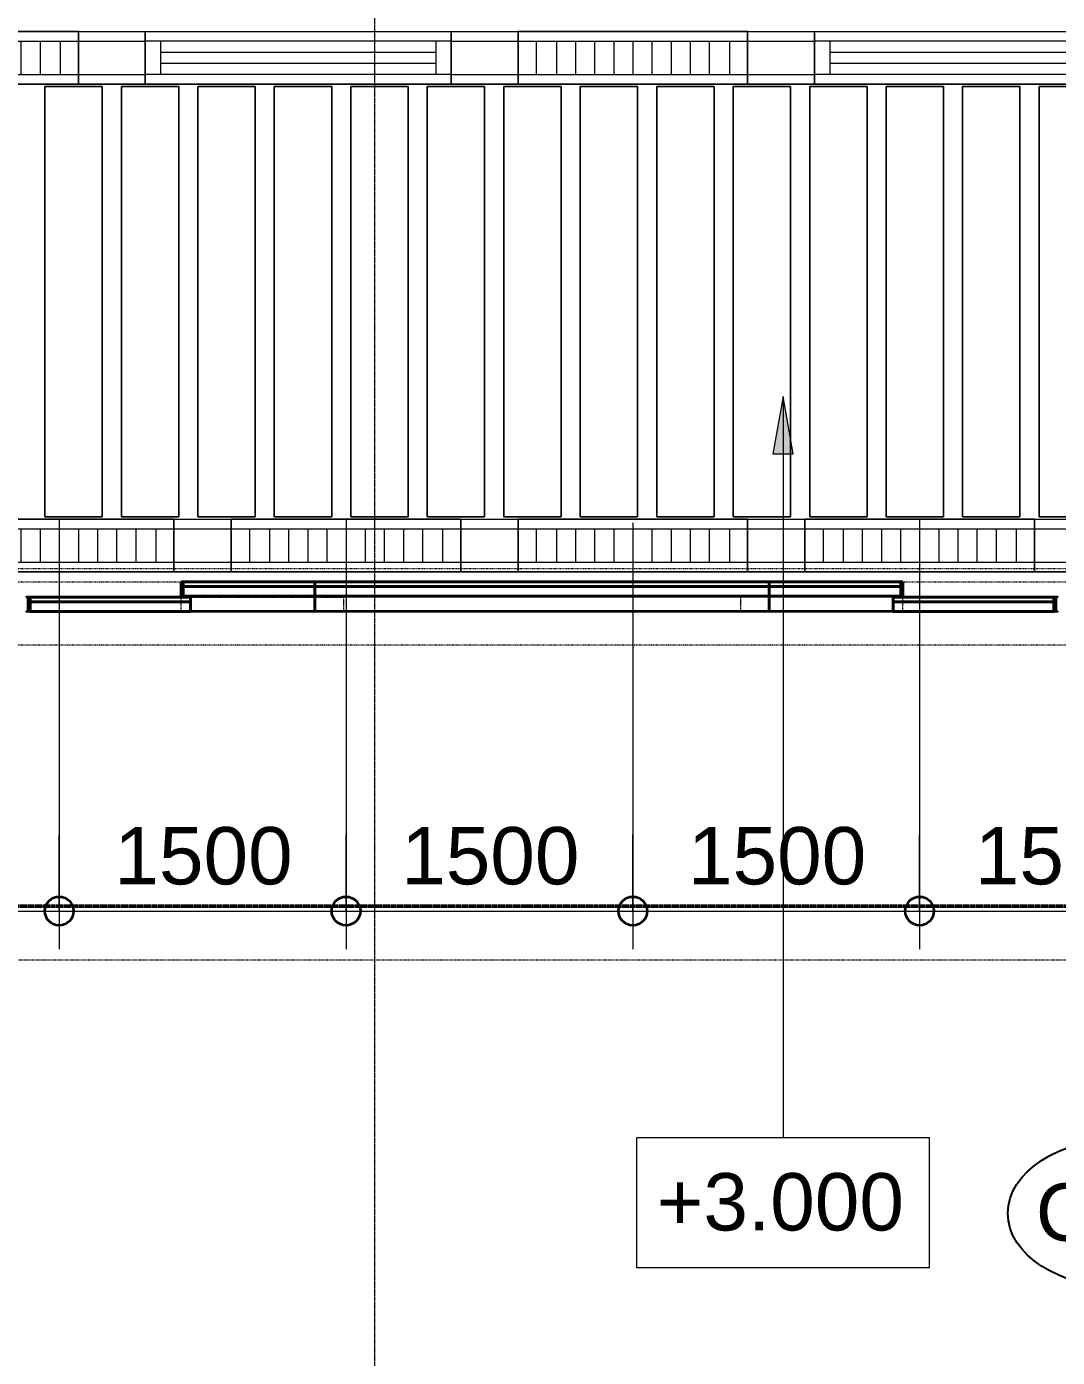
# Model space of a CAD drawing. Header units: millimetres. Extents: x -853228 to -774636, y -17776 to 22455.
# Drawn here: x -803503 to -798112, y -3958 to 3003 of the extents above; entities that cross this region are included whole.
import ezdxf

# ---------------------------------------------------------------- set-up
doc = ezdxf.new("R2010")
doc.units = ezdxf.units.MM
for name, pattern in [('DASH', [6.35, 3.175, -3.175]), ('DPA_Grid _ Level 100', [10, 5.5, -1.6, 1.3, -1.6]), ('DPA_Hidden 50', [3, 2, -1]), ('DPA_Hidden 500', [1.4, 0.8, -0.6])]:
    doc.linetypes.add(name, pattern=pattern)
for name, color, linetype, lineweight in [('A-ANNO-DIMS', 1, 'Continuous', 9), ('A-ANNO-DIMS-100', 1, 'Continuous', 9), ('A-ANNO-NOTE', 3, 'Continuous', 25), ('A-DETL', 1, 'Continuous', 70), ('A-GENM', 1, 'Continuous', 9), ('A-GENM-HDLN', 2, 'DPA_Hidden 500', 9), ('A-GLAZ-CURT', 2, 'Continuous', 9), ('G-ANNO-SECL', 3, 'Continuous', 9), ('G-ANNO-TEXT', 3, 'Continuous', 9), ('Q-SPCQ', 2, 'Continuous', 35), ('Q-SPCQ-HDLN', 2, 'DASH', 9), ('S-GRID', 251, 'Continuous', 9)]:
    doc.layers.add(name, color=color, linetype=linetype, lineweight=lineweight)
doc.styles.add('Arial_2', font='arial.ttf', dxfattribs={"height": 300})
doc.dimstyles.new('DPA-DIM-3_0_C-C', dxfattribs={"dimscale": 304.8, "dimtxt": 306.07782, "dimasz": 0.492126, "dimexe": 0.656168, "dimexo": 0.0625, "dimgap": 0.164042, "dimtad": 1, "dimdec": 0, "dimzin": 0, "dimdsep": 46, "dimtxsty": 'Arial_2', "dimblk1": 'DOTBLANK', "dimblk2": 'DOTBLANK', "dimsah": 1, "dimcen": 0.09, "dimdle": 0.656168, "dimadec": 8, "dimazin": 0, "dimtfac": 1, "dimtdec": 4, "dimtix": 1, "dimtmove": 0, "dimatfit": 3, "dimfxl": 1.312336, "dimfxlon": 1, "dimtvp": 1, "dimtolj": 1, "dimtzin": 0, "dimarcsym": 2})

# ---------------------------------------------------------------- blocks, each defined once
blk = doc.blocks.new('DPA_CP_Metal Ceiling Panel - Vertical Panel with Gap-11114031-4281-01 ENLARGED LOWER PLATFORM LEVEL - REFLECTED CEILING PLAN - SHEET 2')
at = {"layer": 'A-GLAZ-CURT'}
for p, q in [((-785007.4, 2689), (-785007.4, 439)), ((-784707.4, 2689), (-785007.4, 2689)), ((-784707.4, 2689), (-785007.4, 2689)), ((-785007.4, 2689), (-785007.4, 439)), ((-785007.4, 439), (-785007.4, 2689)), ((-785007.4, 2689), (-784707.4, 2689)), ((-784707.4, 2689), (-784707.4, 439)), ((-784707.4, 439), (-784707.4, 2689)), ((-784707.4, 2689), (-784707.4, 439)), ((-784707.4, 439), (-785007.4, 439)), ((-785007.4, 439), (-784707.4, 439)), ((-784707.4, 439), (-785007.4, 439))]:
    blk.add_line(p, q, dxfattribs=at)
blk = doc.blocks.new('DPA_Speciality_PlatformScreenDoor - Length_135300-12767973-4281-01 ENLARGED LOWER PLATFORM LEVEL - REFLECTED CEILING PLAN - SHEET 2')
at = {"layer": 'A-GENM'}
for p, q in [((81587.5, -250), (81389.7, -250)), ((81389.7, -250), (81587.5, -250)), ((81482.5, -250), (81392.5, -250)), ((81392.5, -250), (81482.5, -250)), ((81492.5, -250), (81582.5, -250)), ((81582.5, -250), (81492.5, -250)), ((85962.5, -250), (86160.3, -250)), ((86160.3, -250), (85962.5, -250)), ((86057.5, -250), (85967.5, -250)), ((85967.5, -250), (86057.5, -250)), ((86067.5, -250), (86157.5, -250)), ((86157.5, -250), (86067.5, -250)), ((82140.3, -330), (82264.1, -330)), ((82150.9, -330), (82204, -330)), ((82200.4, -330), (82253.5, -330)), ((83740.3, -330), (83864.1, -330)), ((83750.9, -330), (83804, -330)), ((83800.4, -330), (83853.5, -330))]:
    blk.add_line(p, q, dxfattribs=at)
at = {"layer": 'A-GENM-HDLN'}
for p, q in [((81887.5, -175), (81887.5, -250)), ((81887.5, -175), (82737.5, -175)), ((82737.5, -250), (82737.5, -175)), ((84812.5, -250), (84812.5, -175)), ((85662.5, -175), (84812.5, -175)), ((85662.5, -175), (85662.5, -250)), ((81887.5, -250), (82737.5, -250)), ((85662.5, -250), (84812.5, -250))]:
    blk.add_line(p, q, dxfattribs=at)
at = {"layer": 'Q-SPCQ', "linetype": 'DASH', "lineweight": 9}
blk.add_line((61742.7, 1650), (132340.1, 1650), dxfattribs=at)
at = {"layer": 'Q-SPCQ'}
for p, q in [((81087.5, -245), (81087.5, -180)), ((81087.5, -180), (81087.5, -245)), ((81087.5, -180), (81087.5, -245)), ((81087.5, -245), (81087.5, -180)), ((81937.5, -175), (81097.5, -175)), ((81097.5, -175), (81937.5, -175)), ((81097.5, -175), (81097.5, -225)), ((81097.5, -175), (81097.5, -225)), ((81097.5, -245), (81097.5, -180)), ((81097.5, -180), (81097.5, -245)), ((81127.5, -175), (81907.5, -175)), ((81907.5, -175), (81127.5, -175)), ((81907.5, -175), (81127.5, -175)), ((81127.5, -175), (81907.5, -175)), ((81887.5, -175), (82587.5, -175)), ((81937.5, -225), (81937.5, -175)), ((81937.5, -175), (81937.5, -225)), ((82587.5, -175), (82587.5, -330)), ((82587.5, -175), (84962.5, -175)), ((82587.5, -330), (82587.5, -175)), ((82587.5, -200), (82587.5, -175.9)), ((82587.5, -175.9), (82587.5, -200)), ((82587.5, -305), (82587.5, -200)), ((82587.5, -200), (82587.5, -305)), ((84962.5, -175), (84962.5, -330)), ((84962.5, -175), (85662.5, -175)), ((84962.5, -330), (84962.5, -175)), ((84962.5, -200), (84962.5, -175.9)), ((84962.5, -175.9), (84962.5, -200)), ((84962.5, -305), (84962.5, -200)), ((84962.5, -200), (84962.5, -305)), ((85612.5, -175), (86452.5, -175)), ((86452.5, -175), (85612.5, -175)), ((85612.5, -175), (85612.5, -225)), ((85612.5, -225), (85612.5, -175)), ((86422.5, -175), (85642.5, -175)), ((85642.5, -175), (86422.5, -175)), ((85642.5, -175), (86422.5, -175)), ((86422.5, -175), (85642.5, -175)), ((86452.5, -225), (86452.5, -175)), ((86452.5, -225), (86452.5, -175)), ((86452.5, -180), (86452.5, -245)), ((86452.5, -245), (86452.5, -180)), ((86462.5, -245), (86462.5, -180)), ((86462.5, -180), (86462.5, -245)), ((86462.5, -180), (86462.5, -245)), ((86462.5, -245), (86462.5, -180)), ((81097.5, -225), (81937.5, -225)), ((81937.5, -225), (81097.5, -225)), ((81097.5, -250), (81097.5, -225)), ((81097.5, -225), (81097.5, -250)), ((81937.5, -225), (81097.5, -225)), ((81097.5, -225), (81097.5, -250)), ((81097.5, -250), (81097.5, -225)), ((81097.5, -225), (81937.5, -225)), ((81937.5, -225), (81097.5, -225)), ((81097.5, -225), (81937.5, -225)), ((81097.5, -250), (81937.5, -250)), ((81937.5, -250), (81097.5, -250)), ((81097.5, -250), (81937.5, -250)), ((81937.5, -250), (81097.5, -250)), ((81907.5, -225), (81127.5, -225)), ((81127.5, -225), (81907.5, -225)), ((81127.5, -225), (81907.5, -225)), ((81907.5, -225), (81127.5, -225)), ((81887.5, -225), (81147.5, -225)), ((81147.5, -225), (81887.5, -225)), ((81887.5, -225), (81147.5, -225)), ((81147.5, -225), (81887.5, -225)), ((81887.5, -250), (81147.5, -250)), ((81147.5, -250), (81887.5, -250)), ((81887.5, -250), (81147.5, -250)), ((81147.5, -250), (81887.5, -250)), ((81887.5, -305), (81887.5, -250)), ((81887.5, -250), (81887.5, -330)), ((81897.5, -255), (81887.5, -255)), ((81887.5, -255), (81887.5, -330)), ((81887.5, -330), (81887.5, -255)), ((81887.5, -255), (81897.5, -255)), ((81897.5, -330), (81897.5, -255)), ((81897.5, -255), (81897.5, -330)), ((82587.5, -255), (81897.5, -255)), ((81897.5, -255), (82587.5, -255)), ((81897.5, -255), (81897.5, -305)), ((81897.5, -255), (81897.5, -305)), ((81937.5, -225), (81937.5, -250)), ((81937.5, -225), (81937.5, -250)), ((81937.5, -250), (81937.5, -225)), ((81937.5, -225), (81937.5, -250)), ((81947.5, -255), (82527.5, -255)), ((82527.5, -255), (81947.5, -255)), ((82537.5, -255), (81947.5, -255)), ((81947.5, -255), (82537.5, -255)), ((84962.5, -255), (82587.5, -255)), ((82587.5, -255), (84962.5, -255)), ((82587.5, -255), (82587.5, -305)), ((82587.5, -255), (82587.5, -305)), ((82587.5, -305), (82587.5, -255)), ((82587.5, -255), (82587.5, -305)), ((84912.5, -255), (82637.5, -255)), ((82637.5, -255), (84912.5, -255)), ((82647.5, -255), (84902.5, -255)), ((84902.5, -255), (82647.5, -255)), ((84962.5, -255), (85652.5, -255)), ((85652.5, -255), (84962.5, -255)), ((84962.5, -255), (84962.5, -305)), ((84962.5, -305), (84962.5, -255)), ((84962.5, -305), (84962.5, -255)), ((84962.5, -255), (84962.5, -305)), ((85012.5, -255), (85602.5, -255)), ((85602.5, -255), (85012.5, -255)), ((85602.5, -255), (85022.5, -255)), ((85022.5, -255), (85602.5, -255)), ((86452.5, -225), (85612.5, -225)), ((85612.5, -225), (86452.5, -225)), ((85612.5, -250), (85612.5, -225)), ((85612.5, -250), (85612.5, -225)), ((86452.5, -225), (85612.5, -225)), ((85612.5, -225), (85612.5, -250)), ((85612.5, -250), (85612.5, -225)), ((85612.5, -225), (86452.5, -225)), ((85612.5, -225), (86452.5, -225)), ((86452.5, -225), (85612.5, -225)), ((86452.5, -250), (85612.5, -250)), ((85612.5, -250), (86452.5, -250)), ((85612.5, -250), (86452.5, -250)), ((86452.5, -250), (85612.5, -250)), ((85642.5, -225), (86422.5, -225)), ((86422.5, -225), (85642.5, -225)), ((86422.5, -225), (85642.5, -225)), ((85642.5, -225), (86422.5, -225)), ((85652.5, -255), (85652.5, -330)), ((85662.5, -255), (85652.5, -255)), ((85652.5, -255), (85662.5, -255)), ((85652.5, -330), (85652.5, -255)), ((85652.5, -305), (85652.5, -255)), ((85652.5, -305), (85652.5, -255)), ((85662.5, -225), (86402.5, -225)), ((86402.5, -225), (85662.5, -225)), ((85662.5, -225), (86402.5, -225)), ((86402.5, -225), (85662.5, -225)), ((85662.5, -250), (86402.5, -250)), ((86402.5, -250), (85662.5, -250)), ((85662.5, -250), (86402.5, -250)), ((86402.5, -250), (85662.5, -250)), ((85662.5, -330), (85662.5, -250)), ((85662.5, -250), (85662.5, -305)), ((85662.5, -330), (85662.5, -255)), ((85662.5, -255), (85662.5, -330)), ((86452.5, -225), (86452.5, -250)), ((86452.5, -250), (86452.5, -225)), ((86452.5, -250), (86452.5, -225)), ((86452.5, -225), (86452.5, -250)), ((81887.5, -329.1), (81887.5, -305)), ((81887.5, -330), (82587.5, -330)), ((81887.5, -330), (81897.5, -330)), ((81897.5, -330), (81887.5, -330)), ((82587.5, -305), (81897.5, -305)), ((81897.5, -305), (82577.5, -305)), ((81897.5, -305), (81897.5, -330)), ((81897.5, -305), (81897.5, -330)), ((81897.5, -305), (82577.5, -305)), ((82577.5, -305), (81897.5, -305)), ((81897.5, -330), (81897.5, -305)), ((81897.5, -305), (81897.5, -330)), ((82587.5, -305), (81897.5, -305)), ((81897.5, -305), (82587.5, -305)), ((82577.5, -330), (81897.5, -330)), ((81897.5, -330), (82587.5, -330)), ((81897.5, -330), (82577.5, -330)), ((82577.5, -330), (81897.5, -330)), ((82527.5, -305), (81947.5, -305)), ((81947.5, -305), (82527.5, -305)), ((82527.5, -305), (81947.5, -305)), ((81947.5, -305), (82527.5, -305)), ((82537.5, -305), (81947.5, -305)), ((81947.5, -305), (82537.5, -305)), ((81947.5, -305), (82527.5, -305)), ((82527.5, -305), (81947.5, -305)), ((82527.5, -330), (81947.5, -330)), ((81947.5, -330), (82527.5, -330)), ((82527.5, -330), (81947.5, -330)), ((81947.5, -330), (82527.5, -330)), ((82577.5, -305), (82587.5, -305)), ((82587.5, -330), (82577.5, -330)), ((82587.5, -329.1), (82587.5, -305)), ((84962.5, -305), (82587.5, -305)), ((82587.5, -305), (82597.5, -305)), ((82587.5, -330), (82587.5, -305)), ((82587.5, -305), (82587.5, -330)), ((84962.5, -305), (82587.5, -305)), ((82587.5, -305), (84962.5, -305)), ((82587.5, -305), (82587.5, -329.1)), ((82587.5, -330), (82587.5, -305)), ((82587.5, -305), (82587.5, -330)), ((82587.5, -330), (84962.5, -330)), ((82597.5, -330), (82587.5, -330)), ((82587.5, -330), (84962.5, -330)), ((82597.5, -305), (84952.5, -305)), ((82597.5, -305), (84952.5, -305)), ((84952.5, -305), (82597.5, -305)), ((84952.5, -330), (82597.5, -330)), ((82597.5, -330), (84952.5, -330)), ((84952.5, -330), (82597.5, -330)), ((84912.5, -305), (82637.5, -305)), ((82637.5, -305), (84912.5, -305)), ((84902.5, -305), (82647.5, -305)), ((82647.5, -305), (84902.5, -305)), ((84902.5, -305), (82647.5, -305)), ((82647.5, -305), (84902.5, -305)), ((82647.5, -305), (84902.5, -305)), ((84902.5, -305), (82647.5, -305)), ((84902.5, -330), (82647.5, -330)), ((82647.5, -330), (84902.5, -330)), ((84902.5, -330), (82647.5, -330)), ((82647.5, -330), (84902.5, -330)), ((84952.5, -305), (84962.5, -305)), ((84962.5, -330), (84952.5, -330)), ((84962.5, -329.1), (84962.5, -305)), ((84962.5, -305), (84972.5, -305)), ((85652.5, -305), (84962.5, -305)), ((84962.5, -305), (84962.5, -330)), ((84962.5, -330), (84962.5, -305)), ((84962.5, -305), (85652.5, -305)), ((85652.5, -305), (84962.5, -305)), ((84962.5, -305), (84962.5, -329.1)), ((84962.5, -330), (84962.5, -305)), ((84962.5, -305), (84962.5, -330)), ((84962.5, -330), (85662.5, -330)), ((84962.5, -330), (85652.5, -330)), ((84972.5, -330), (84962.5, -330)), ((84972.5, -305), (85652.5, -305)), ((85652.5, -305), (84972.5, -305)), ((84972.5, -305), (85652.5, -305)), ((85652.5, -330), (84972.5, -330)), ((85652.5, -330), (84972.5, -330)), ((84972.5, -330), (85652.5, -330)), ((85012.5, -305), (85602.5, -305)), ((85602.5, -305), (85012.5, -305)), ((85022.5, -305), (85602.5, -305)), ((85602.5, -305), (85022.5, -305)), ((85022.5, -305), (85602.5, -305)), ((85602.5, -305), (85022.5, -305)), ((85602.5, -305), (85022.5, -305)), ((85022.5, -305), (85602.5, -305)), ((85022.5, -330), (85602.5, -330)), ((85602.5, -330), (85022.5, -330)), ((85022.5, -330), (85602.5, -330)), ((85602.5, -330), (85022.5, -330)), ((85652.5, -330), (85652.5, -305)), ((85652.5, -330), (85652.5, -305)), ((85652.5, -305), (85652.5, -330)), ((85652.5, -330), (85652.5, -305)), ((85652.5, -330), (85662.5, -330)), ((85662.5, -330), (85652.5, -330)), ((85662.5, -305), (85662.5, -329.1))]:
    blk.add_line(p, q, dxfattribs=at)
for centre, start, end in [((81082.5, -180), 0, 180), ((81082.5, -180), 60, 120), ((81082.5, -180), 360, 30), ((81092.5, -180), 0, 180), ((81092.5, -180), 150, 180), ((81092.5, -180), 60, 120), ((81092.5, -180), 0, 45), ((86457.5, -180), 0, 180), ((86457.5, -180), 135, 180), ((86457.5, -180), 60, 120), ((86457.5, -180), 360, 30), ((86467.5, -180), 0, 180), ((86467.5, -180), 150, 180), ((86467.5, -180), 60, 120), ((81082.5, -245), 180, 0), ((81082.5, -245), 240, 300), ((81082.5, -245), 330, 0), ((81092.5, -245), 180, 210), ((81092.5, -245), 180, 360), ((81092.5, -245), 240, 300), ((81092.5, -245), 330, 360), ((86457.5, -245), 180, 210), ((86457.5, -245), 180, 0), ((86457.5, -245), 240, 300), ((86457.5, -245), 330, 0), ((86467.5, -245), 180, 210), ((86467.5, -245), 180, 360), ((86467.5, -245), 240, 300)]:
    blk.add_arc(centre, 5, start, end, dxfattribs=at)
at = {"layer": 'Q-SPCQ-HDLN'}
for p, q in [((132340.1, 0), (61742.7, 0)), ((132340.1, -330), (61742.7, -330)), ((132340.1, -400), (61742.7, -400))]:
    blk.add_line(p, q, dxfattribs=at)
blk = doc.blocks.new('DPA_CP_Metal Ceiling Panel1 - Horizontal with Gap-13297912-4281-01 ENLARGED LOWER PLATFORM LEVEL - REFLECTED CEILING PLAN - SHEET 2')
at = {"layer": 'A-GLAZ-CURT'}
for p, q in [((-786232.4, 151.5), (-786232.4, 426.5)), ((-786232.4, 151.5), (-786232.4, 426.5)), ((-786232.4, 426.5), (-785932.4, 426.5)), ((-786232.4, 426.5), (-785932.4, 426.5)), ((-786232.4, 151.5), (-786232.4, 426.5)), ((-785932.4, 151.5), (-785932.4, 426.5)), ((-785932.4, 426.5), (-785932.4, 151.5)), ((-785932.4, 426.5), (-785932.4, 151.5)), ((-786232.4, 376.5), (-785932.4, 376.5)), ((-786232.4, 201.5), (-785932.4, 201.5)), ((-786232.4, 151.5), (-785932.4, 151.5)), ((-785932.4, 151.5), (-786232.4, 151.5)), ((-785932.4, 151.5), (-786232.4, 151.5))]:
    blk.add_line(p, q, dxfattribs=at)
blk = doc.blocks.new('DPA_CP_Metal Ceiling Luminaire2 - Linear Luminaire-12404975-4281-01 ENLARGED LOWER PLATFORM LEVEL - REFLECTED CEILING PLAN - SHEET 2')
at = {"layer": 'A-GLAZ-CURT'}
for p, q in [((-786932.4, 2701.5), (-786932.4, 2976.5)), ((-786932.4, 2976.5), (-785732.4, 2976.5)), ((-786932.4, 2976.5), (-786932.4, 2701.5)), ((-785732.4, 2976.5), (-786932.4, 2976.5)), ((-786932.4, 2976.5), (-785732.4, 2976.5)), ((-786932.4, 2939), (-786932.4, 2701.5)), ((-786932.4, 2926.5), (-785732.4, 2926.5)), ((-785732.4, 2976.5), (-785732.4, 2701.5)), ((-785732.4, 2701.5), (-785732.4, 2976.5)), ((-785732.4, 2939), (-785732.4, 2701.5)), ((-786932.4, 2751.5), (-785732.4, 2751.5)), ((-785732.4, 2701.5), (-786932.4, 2701.5)), ((-785732.4, 2701.5), (-786932.4, 2701.5)), ((-786932.4, 2701.5), (-785732.4, 2701.5))]:
    blk.add_line(p, q, dxfattribs=at)
at = {"layer": 'A-GLAZ-CURT', "linetype": 'DPA_Hidden 50'}
for p, q in [((-786837.4, 2926.5), (-786837.4, 2751.5)), ((-786732.4, 2926.5), (-786732.4, 2751.5)), ((-786632.4, 2926.5), (-786632.4, 2751.5)), ((-786532.4, 2926.5), (-786532.4, 2751.5)), ((-786432.4, 2926.5), (-786432.4, 2751.5)), ((-786332.4, 2926.5), (-786332.4, 2751.5)), ((-786232.4, 2926.5), (-786232.4, 2751.5)), ((-786132.4, 2926.5), (-786132.4, 2751.5)), ((-786032.4, 2926.5), (-786032.4, 2751.5)), ((-785932.4, 2926.5), (-785932.4, 2751.5)), ((-785827.4, 2926.5), (-785827.4, 2751.5))]:
    blk.add_line(p, q, dxfattribs=at)
blk = doc.blocks.new('DPA_CP_Metal Ceiling Air Supply1 - Linear Diffuser Air Supply-12404980-4281-01 ENLARGED LOWER PLATFORM LEVEL - REFLECTED CEILING PLAN - SHEET 2')
at = {"layer": 'A-GLAZ-CURT'}
for p, q in [((-788882.4, 2701.5), (-788882.4, 2976.5)), ((-788882.4, 2976.5), (-787282.4, 2976.5)), ((-788882.4, 2701.5), (-788882.4, 2976.5)), ((-788882.4, 2976.5), (-787282.4, 2976.5)), ((-788882.4, 2976.5), (-787282.4, 2976.5)), ((-788882.4, 2701.5), (-788882.4, 2976.5)), ((-787282.4, 2926.5), (-788882.4, 2926.5)), ((-788802.4, 2926.5), (-788802.4, 2751.5)), ((-787362.4, 2926.5), (-787362.4, 2751.5)), ((-787282.4, 2701.5), (-787282.4, 2976.5)), ((-787282.4, 2976.5), (-787282.4, 2701.5)), ((-787282.4, 2976.5), (-787282.4, 2701.5)), ((-787282.4, 2751.5), (-788882.4, 2751.5)), ((-788882.4, 2701.5), (-787282.4, 2701.5)), ((-787282.4, 2701.5), (-788882.4, 2701.5)), ((-787282.4, 2701.5), (-788882.4, 2701.5))]:
    blk.add_line(p, q, dxfattribs=at)
at = {"layer": 'A-GLAZ-CURT', "linetype": 'DPA_Hidden 50'}
for p, q in [((-787362.4, 2868.2), (-788802.4, 2868.2)), ((-787362.4, 2809.9), (-788802.4, 2809.9))]:
    blk.add_line(p, q, dxfattribs=at)
blk = doc.blocks.new('DPA_CP_Metal Ceiling Panel1 - Horizontal with Gap-16028279-4281-01 ENLARGED LOWER PLATFORM LEVEL - REFLECTED CEILING PLAN - SHEET 2')
at = {"layer": 'A-GLAZ-CURT'}
for p, q in [((-787282.4, 2701.5), (-787282.4, 2976.5)), ((-787282.4, 2701.5), (-787282.4, 2976.5)), ((-787282.4, 2976.5), (-786932.4, 2976.5)), ((-787282.4, 2976.5), (-786932.4, 2976.5)), ((-787282.4, 2701.5), (-787282.4, 2976.5)), ((-787282.4, 2926.5), (-786932.4, 2926.5)), ((-786932.4, 2701.5), (-786932.4, 2976.5)), ((-786932.4, 2976.5), (-786932.4, 2701.5)), ((-786932.4, 2976.5), (-786932.4, 2701.5)), ((-787282.4, 2751.5), (-786932.4, 2751.5)), ((-787282.4, 2701.5), (-786932.4, 2701.5)), ((-786932.4, 2701.5), (-787282.4, 2701.5)), ((-786932.4, 2701.5), (-787282.4, 2701.5))]:
    blk.add_line(p, q, dxfattribs=at)
blk = doc.blocks.new('DIMBLOCK87-4281-01 ENLARGED LOWER PLATFORM LEVEL - REFLECTED CEILING PLAN - SHEET 2')
at = {"layer": 'A-ANNO-DIMS-100'}
for p, q in [((-804832.4, -1223.5), (-804832.4, -1823.5)), ((-804832.4, -1623.5), (-804832.4, -1223.5)), ((-803332.4, -1223.5), (-803332.4, -1823.5)), ((-803332.4, -1623.5), (-803332.4, -1223.5)), ((-804832.4, -1623.5), (-803132.4, -1623.5))]:
    blk.add_line(p, q, dxfattribs=at)
at = {"layer": 'A-ANNO-DIMS-100', "lineweight": 35}
for centre in [(-804832.4, -1623.5), (-803332.4, -1623.5)]:
    blk.add_circle(centre, 75, dxfattribs=at)
at = {"layer": 'A-ANNO-DIMS-100', "color": 0, "insert": (-804543.8, -1184.1), "char_height": 300, "width": 1107.531, "attachment_point": 1, "line_spacing_factor": 0.941778, "style": 'Arial_2'}
blk.add_mtext('1500', dxfattribs=at)
blk = doc.blocks.new('_DotBlank')
at = {"color": 0, "linetype": 'ByBlock', "lineweight": -2}
blk.add_line((-0.5, 0), (-1, 0), dxfattribs=at)
blk.add_circle((0, 0), 0.5, dxfattribs=at)
blk = doc.blocks.new('DIMBLOCK88-4281-01 ENLARGED LOWER PLATFORM LEVEL - REFLECTED CEILING PLAN - SHEET 2')
at = {"layer": 'A-ANNO-DIMS-100'}
for p, q in [((-803332.4, -1223.5), (-803332.4, -1823.5)), ((-803332.4, -1623.5), (-803332.4, -1223.5)), ((-801832.4, -1223.5), (-801832.4, -1823.5)), ((-801832.4, -1623.5), (-801832.4, -1223.5)), ((-803532.4, -1623.5), (-801832.4, -1623.5))]:
    blk.add_line(p, q, dxfattribs=at)
at = {"layer": 'A-ANNO-DIMS-100', "lineweight": 35}
for centre in [(-803332.4, -1623.5), (-801832.4, -1623.5)]:
    blk.add_circle(centre, 75, dxfattribs=at)
at = {"layer": 'A-ANNO-DIMS-100', "color": 0, "insert": (-803043.8, -1184.1), "char_height": 300, "width": 1107.531, "attachment_point": 1, "line_spacing_factor": 0.941778, "style": 'Arial_2'}
blk.add_mtext('1500', dxfattribs=at)
blk = doc.blocks.new('DIMBLOCK89-4281-01 ENLARGED LOWER PLATFORM LEVEL - REFLECTED CEILING PLAN - SHEET 2')
at = {"layer": 'A-ANNO-DIMS-100'}
for p, q in [((-801832.4, -1223.5), (-801832.4, -1823.5)), ((-801832.4, -1623.5), (-801832.4, -1223.5)), ((-800332.4, -1223.5), (-800332.4, -1823.5)), ((-800332.4, -1623.5), (-800332.4, -1223.5)), ((-801832.4, -1623.5), (-800332.4, -1623.5))]:
    blk.add_line(p, q, dxfattribs=at)
at = {"layer": 'A-ANNO-DIMS-100', "lineweight": 35}
for centre in [(-801832.4, -1623.5), (-800332.4, -1623.5)]:
    blk.add_circle(centre, 75, dxfattribs=at)
at = {"layer": 'A-ANNO-DIMS-100', "color": 0, "insert": (-801543.8, -1184.1), "char_height": 300, "width": 1107.531, "attachment_point": 1, "line_spacing_factor": 0.941778, "style": 'Arial_2'}
blk.add_mtext('1500', dxfattribs=at)
blk = doc.blocks.new('DIMBLOCK90-4281-01 ENLARGED LOWER PLATFORM LEVEL - REFLECTED CEILING PLAN - SHEET 2')
at = {"layer": 'A-ANNO-DIMS-100'}
for p, q in [((-800332.4, -1223.5), (-800332.4, -1823.5)), ((-800332.4, -1623.5), (-800332.4, -1223.5)), ((-798832.4, -1223.5), (-798832.4, -1823.5)), ((-798832.4, -1623.5), (-798832.4, -1223.5)), ((-800332.4, -1623.5), (-798632.4, -1623.5))]:
    blk.add_line(p, q, dxfattribs=at)
at = {"layer": 'A-ANNO-DIMS-100', "lineweight": 35}
for centre in [(-800332.4, -1623.5), (-798832.4, -1623.5)]:
    blk.add_circle(centre, 75, dxfattribs=at)
at = {"layer": 'A-ANNO-DIMS-100', "color": 0, "insert": (-800043.8, -1184.1), "char_height": 300, "width": 1107.531, "attachment_point": 1, "line_spacing_factor": 0.941778, "style": 'Arial_2'}
blk.add_mtext('1500', dxfattribs=at)
blk = doc.blocks.new('DIMBLOCK91-4281-01 ENLARGED LOWER PLATFORM LEVEL - REFLECTED CEILING PLAN - SHEET 2')
at = {"layer": 'A-ANNO-DIMS-100'}
for p, q in [((-798832.4, -1223.5), (-798832.4, -1823.5)), ((-798832.4, -1623.5), (-798832.4, -1223.5)), ((-797332.4, -1223.5), (-797332.4, -1823.5)), ((-797332.4, -1623.5), (-797332.4, -1223.5)), ((-799032.4, -1623.5), (-797332.4, -1623.5))]:
    blk.add_line(p, q, dxfattribs=at)
at = {"layer": 'A-ANNO-DIMS-100', "lineweight": 35}
for centre in [(-798832.4, -1623.5), (-797332.4, -1623.5)]:
    blk.add_circle(centre, 75, dxfattribs=at)
at = {"layer": 'A-ANNO-DIMS-100', "color": 0, "insert": (-798543.8, -1184.1), "char_height": 300, "width": 1107.531, "attachment_point": 1, "line_spacing_factor": 0.941778, "style": 'Arial_2'}
blk.add_mtext('1500', dxfattribs=at)
blk = doc.blocks.new('Ceiling Tags - Ceiling Tags-9510765-4281-01 ENLARGED LOWER PLATFORM LEVEL - REFLECTED CEILING PLAN - SHEET 2')
at = {"layer": 'A-ANNO-NOTE'}
blk.add_ellipse((0, 0), major_axis=(6.049, 0), ratio=0.646436, dxfattribs=at)

msp = doc.modelspace()

# ---------------------------------------------------------------- hatches: boundary and pattern name
at = {"layer": 'G-ANNO-TEXT'}
msp.add_hatch(color=7, dxfattribs=at).paths.add_polyline_path([(-799546.4, 1068.7), (-799599.3, 768.7), (-799493.5, 768.7)])

# ---------------------------------------------------------------- linework, layer by layer
at = {"layer": 'A-DETL', "color": 55, "linetype": 'DPA_Hidden 50', "lineweight": 9}
for p, q in [((-803332.4, 428), (-803332.4, -1392)), ((-803332.4, 428), (-803332.4, -1392)), ((-801832.4, 428), (-801832.4, -1392)), ((-798832.4, 428), (-798832.4, -1392)), ((-798832.4, 428), (-798832.4, -1392)), ((-800332.4, 408), (-800332.4, -1392))]:
    msp.add_line(p, q, dxfattribs=at)
at = {"layer": 'G-ANNO-SECL', "linetype": 'DPA_Grid _ Level 100', "lineweight": 50}
msp.add_line((-851417.7, -1598.3), (-777570.3, -1598.3), dxfattribs=at)
at = {"layer": 'G-ANNO-TEXT', "color": 10}
for p, q in [((-799546.4, 1068.7), (-799599.3, 768.7)), ((-799493.5, 768.7), (-799546.4, 1068.7)), ((-799546.4, 1068.7), (-799546.4, -2807.6)), ((-799599.3, 768.7), (-799493.5, 768.7))]:
    msp.add_line(p, q, dxfattribs=at)
at = {"layer": 'G-ANNO-TEXT', "color": 10, "flags": 128}
msp.add_lwpolyline([(-800311.1, -2807.6), (-798781.7, -2807.6), (-798781.7, -3490), (-800311.1, -3490)], close=True, dxfattribs=at)
at = {"layer": 'S-GRID', "linetype": 'DPA_Grid _ Level 100'}
msp.add_line((-801682.4, -17775.6), (-801682.4, 20540.3), dxfattribs=at)

# ---------------------------------------------------------------- block references
at = {"layer": 'A-ANNO-NOTE', "xscale": 100, "yscale": 100, "zscale": 100}
msp.add_blockref('Ceiling Tags - Ceiling Tags-9510765-4281-01 ENLARGED LOWER PLATFORM LEVEL - REFLECTED CEILING PLAN - SHEET 2', (-797766.6, -3204.4), dxfattribs=at)
at = {"layer": 'A-GLAZ-CURT'}
for name, p in [('DPA_CP_Metal Ceiling Luminaire2 - Linear Luminaire-12404975-4281-01 ENLARGED LOWER PLATFORM LEVEL - REFLECTED CEILING PLAN - SHEET 2', (-17500, 0)), ('DPA_CP_Metal Ceiling Luminaire2 - Linear Luminaire-12404975-4281-01 ENLARGED LOWER PLATFORM LEVEL - REFLECTED CEILING PLAN - SHEET 2', (-17500, 0)), ('DPA_CP_Metal Ceiling Luminaire2 - Linear Luminaire-12404975-4281-01 ENLARGED LOWER PLATFORM LEVEL - REFLECTED CEILING PLAN - SHEET 2', (-17500, 0)), ('DPA_CP_Metal Ceiling Panel1 - Horizontal with Gap-16028279-4281-01 ENLARGED LOWER PLATFORM LEVEL - REFLECTED CEILING PLAN - SHEET 2', (-15950, 0)), ('DPA_CP_Metal Ceiling Panel1 - Horizontal with Gap-16028279-4281-01 ENLARGED LOWER PLATFORM LEVEL - REFLECTED CEILING PLAN - SHEET 2', (-15950, 0)), ('DPA_CP_Metal Ceiling Panel1 - Horizontal with Gap-16028279-4281-01 ENLARGED LOWER PLATFORM LEVEL - REFLECTED CEILING PLAN - SHEET 2', (-15950, 0)), ('DPA_CP_Metal Ceiling Air Supply1 - Linear Diffuser Air Supply-12404980-4281-01 ENLARGED LOWER PLATFORM LEVEL - REFLECTED CEILING PLAN - SHEET 2', (-14000, 0)), ('DPA_CP_Metal Ceiling Air Supply1 - Linear Diffuser Air Supply-12404980-4281-01 ENLARGED LOWER PLATFORM LEVEL - REFLECTED CEILING PLAN - SHEET 2', (-14000, 0)), ('DPA_CP_Metal Ceiling Air Supply1 - Linear Diffuser Air Supply-12404980-4281-01 ENLARGED LOWER PLATFORM LEVEL - REFLECTED CEILING PLAN - SHEET 2', (-14000, 0)), ('DPA_CP_Metal Ceiling Panel1 - Horizontal with Gap-16028279-4281-01 ENLARGED LOWER PLATFORM LEVEL - REFLECTED CEILING PLAN - SHEET 2', (-14000, 0)), ('DPA_CP_Metal Ceiling Panel1 - Horizontal with Gap-16028279-4281-01 ENLARGED LOWER PLATFORM LEVEL - REFLECTED CEILING PLAN - SHEET 2', (-14000, 0)), ('DPA_CP_Metal Ceiling Panel1 - Horizontal with Gap-16028279-4281-01 ENLARGED LOWER PLATFORM LEVEL - REFLECTED CEILING PLAN - SHEET 2', (-14000, 0)), ('DPA_CP_Metal Ceiling Luminaire2 - Linear Luminaire-12404975-4281-01 ENLARGED LOWER PLATFORM LEVEL - REFLECTED CEILING PLAN - SHEET 2', (-14000, 0)), ('DPA_CP_Metal Ceiling Luminaire2 - Linear Luminaire-12404975-4281-01 ENLARGED LOWER PLATFORM LEVEL - REFLECTED CEILING PLAN - SHEET 2', (-14000, 0)), ('DPA_CP_Metal Ceiling Luminaire2 - Linear Luminaire-12404975-4281-01 ENLARGED LOWER PLATFORM LEVEL - REFLECTED CEILING PLAN - SHEET 2', (-14000, 0)), ('DPA_CP_Metal Ceiling Panel1 - Horizontal with Gap-16028279-4281-01 ENLARGED LOWER PLATFORM LEVEL - REFLECTED CEILING PLAN - SHEET 2', (-12450, 0)), ('DPA_CP_Metal Ceiling Panel1 - Horizontal with Gap-16028279-4281-01 ENLARGED LOWER PLATFORM LEVEL - REFLECTED CEILING PLAN - SHEET 2', (-12450, 0)), ('DPA_CP_Metal Ceiling Panel1 - Horizontal with Gap-16028279-4281-01 ENLARGED LOWER PLATFORM LEVEL - REFLECTED CEILING PLAN - SHEET 2', (-12450, 0)), ('DPA_CP_Metal Ceiling Air Supply1 - Linear Diffuser Air Supply-12404980-4281-01 ENLARGED LOWER PLATFORM LEVEL - REFLECTED CEILING PLAN - SHEET 2', (-10500, 0)), ('DPA_CP_Metal Ceiling Air Supply1 - Linear Diffuser Air Supply-12404980-4281-01 ENLARGED LOWER PLATFORM LEVEL - REFLECTED CEILING PLAN - SHEET 2', (-10500, 0)), ('DPA_CP_Metal Ceiling Air Supply1 - Linear Diffuser Air Supply-12404980-4281-01 ENLARGED LOWER PLATFORM LEVEL - REFLECTED CEILING PLAN - SHEET 2', (-10500, 0)), ('DPA_CP_Metal Ceiling Panel - Vertical Panel with Gap-11114031-4281-01 ENLARGED LOWER PLATFORM LEVEL - REFLECTED CEILING PLAN - SHEET 2', (-18400, 0)), ('DPA_CP_Metal Ceiling Panel - Vertical Panel with Gap-11114031-4281-01 ENLARGED LOWER PLATFORM LEVEL - REFLECTED CEILING PLAN - SHEET 2', (-18000, 0)), ('DPA_CP_Metal Ceiling Panel - Vertical Panel with Gap-11114031-4281-01 ENLARGED LOWER PLATFORM LEVEL - REFLECTED CEILING PLAN - SHEET 2', (-17600, 0)), ('DPA_CP_Metal Ceiling Panel - Vertical Panel with Gap-11114031-4281-01 ENLARGED LOWER PLATFORM LEVEL - REFLECTED CEILING PLAN - SHEET 2', (-17200, 0)), ('DPA_CP_Metal Ceiling Panel - Vertical Panel with Gap-11114031-4281-01 ENLARGED LOWER PLATFORM LEVEL - REFLECTED CEILING PLAN - SHEET 2', (-16800, 0)), ('DPA_CP_Metal Ceiling Panel - Vertical Panel with Gap-11114031-4281-01 ENLARGED LOWER PLATFORM LEVEL - REFLECTED CEILING PLAN - SHEET 2', (-16400, 0)), ('DPA_CP_Metal Ceiling Panel - Vertical Panel with Gap-11114031-4281-01 ENLARGED LOWER PLATFORM LEVEL - REFLECTED CEILING PLAN - SHEET 2', (-16000, 0)), ('DPA_CP_Metal Ceiling Panel - Vertical Panel with Gap-11114031-4281-01 ENLARGED LOWER PLATFORM LEVEL - REFLECTED CEILING PLAN - SHEET 2', (-15600, 0)), ('DPA_CP_Metal Ceiling Panel - Vertical Panel with Gap-11114031-4281-01 ENLARGED LOWER PLATFORM LEVEL - REFLECTED CEILING PLAN - SHEET 2', (-15200, 0)), ('DPA_CP_Metal Ceiling Panel - Vertical Panel with Gap-11114031-4281-01 ENLARGED LOWER PLATFORM LEVEL - REFLECTED CEILING PLAN - SHEET 2', (-14800, 0)), ('DPA_CP_Metal Ceiling Panel - Vertical Panel with Gap-11114031-4281-01 ENLARGED LOWER PLATFORM LEVEL - REFLECTED CEILING PLAN - SHEET 2', (-14400, 0)), ('DPA_CP_Metal Ceiling Panel - Vertical Panel with Gap-11114031-4281-01 ENLARGED LOWER PLATFORM LEVEL - REFLECTED CEILING PLAN - SHEET 2', (-14000, 0)), ('DPA_CP_Metal Ceiling Panel - Vertical Panel with Gap-11114031-4281-01 ENLARGED LOWER PLATFORM LEVEL - REFLECTED CEILING PLAN - SHEET 2', (-13600, 0)), ('DPA_CP_Metal Ceiling Panel - Vertical Panel with Gap-11114031-4281-01 ENLARGED LOWER PLATFORM LEVEL - REFLECTED CEILING PLAN - SHEET 2', (-13200, 0)), ('DPA_CP_Metal Ceiling Luminaire2 - Linear Luminaire-12404975-4281-01 ENLARGED LOWER PLATFORM LEVEL - REFLECTED CEILING PLAN - SHEET 2', (-17000, -2550)), ('DPA_CP_Metal Ceiling Luminaire2 - Linear Luminaire-12404975-4281-01 ENLARGED LOWER PLATFORM LEVEL - REFLECTED CEILING PLAN - SHEET 2', (-17000, -2550)), ('DPA_CP_Metal Ceiling Luminaire2 - Linear Luminaire-12404975-4281-01 ENLARGED LOWER PLATFORM LEVEL - REFLECTED CEILING PLAN - SHEET 2', (-17000, -2550)), ('DPA_CP_Metal Ceiling Panel1 - Horizontal with Gap-13297912-4281-01 ENLARGED LOWER PLATFORM LEVEL - REFLECTED CEILING PLAN - SHEET 2', (-16500, 0)), ('DPA_CP_Metal Ceiling Panel1 - Horizontal with Gap-13297912-4281-01 ENLARGED LOWER PLATFORM LEVEL - REFLECTED CEILING PLAN - SHEET 2', (-16500, 0)), ('DPA_CP_Metal Ceiling Panel1 - Horizontal with Gap-13297912-4281-01 ENLARGED LOWER PLATFORM LEVEL - REFLECTED CEILING PLAN - SHEET 2', (-16500, 0)), ('DPA_CP_Metal Ceiling Luminaire2 - Linear Luminaire-12404975-4281-01 ENLARGED LOWER PLATFORM LEVEL - REFLECTED CEILING PLAN - SHEET 2', (-15500, -2550)), ('DPA_CP_Metal Ceiling Luminaire2 - Linear Luminaire-12404975-4281-01 ENLARGED LOWER PLATFORM LEVEL - REFLECTED CEILING PLAN - SHEET 2', (-15500, -2550)), ('DPA_CP_Metal Ceiling Luminaire2 - Linear Luminaire-12404975-4281-01 ENLARGED LOWER PLATFORM LEVEL - REFLECTED CEILING PLAN - SHEET 2', (-15500, -2550)), ('DPA_CP_Metal Ceiling Panel1 - Horizontal with Gap-13297912-4281-01 ENLARGED LOWER PLATFORM LEVEL - REFLECTED CEILING PLAN - SHEET 2', (-15000, 0)), ('DPA_CP_Metal Ceiling Panel1 - Horizontal with Gap-13297912-4281-01 ENLARGED LOWER PLATFORM LEVEL - REFLECTED CEILING PLAN - SHEET 2', (-15000, 0)), ('DPA_CP_Metal Ceiling Panel1 - Horizontal with Gap-13297912-4281-01 ENLARGED LOWER PLATFORM LEVEL - REFLECTED CEILING PLAN - SHEET 2', (-15000, 0)), ('DPA_CP_Metal Ceiling Luminaire2 - Linear Luminaire-12404975-4281-01 ENLARGED LOWER PLATFORM LEVEL - REFLECTED CEILING PLAN - SHEET 2', (-14000, -2550)), ('DPA_CP_Metal Ceiling Luminaire2 - Linear Luminaire-12404975-4281-01 ENLARGED LOWER PLATFORM LEVEL - REFLECTED CEILING PLAN - SHEET 2', (-14000, -2550)), ('DPA_CP_Metal Ceiling Luminaire2 - Linear Luminaire-12404975-4281-01 ENLARGED LOWER PLATFORM LEVEL - REFLECTED CEILING PLAN - SHEET 2', (-14000, -2550)), ('DPA_CP_Metal Ceiling Panel1 - Horizontal with Gap-13297912-4281-01 ENLARGED LOWER PLATFORM LEVEL - REFLECTED CEILING PLAN - SHEET 2', (-13500, 0)), ('DPA_CP_Metal Ceiling Panel1 - Horizontal with Gap-13297912-4281-01 ENLARGED LOWER PLATFORM LEVEL - REFLECTED CEILING PLAN - SHEET 2', (-13500, 0)), ('DPA_CP_Metal Ceiling Panel1 - Horizontal with Gap-13297912-4281-01 ENLARGED LOWER PLATFORM LEVEL - REFLECTED CEILING PLAN - SHEET 2', (-13500, 0)), ('DPA_CP_Metal Ceiling Luminaire2 - Linear Luminaire-12404975-4281-01 ENLARGED LOWER PLATFORM LEVEL - REFLECTED CEILING PLAN - SHEET 2', (-12500, -2550)), ('DPA_CP_Metal Ceiling Luminaire2 - Linear Luminaire-12404975-4281-01 ENLARGED LOWER PLATFORM LEVEL - REFLECTED CEILING PLAN - SHEET 2', (-12500, -2550)), ('DPA_CP_Metal Ceiling Luminaire2 - Linear Luminaire-12404975-4281-01 ENLARGED LOWER PLATFORM LEVEL - REFLECTED CEILING PLAN - SHEET 2', (-12500, -2550)), ('DPA_CP_Metal Ceiling Panel1 - Horizontal with Gap-13297912-4281-01 ENLARGED LOWER PLATFORM LEVEL - REFLECTED CEILING PLAN - SHEET 2', (-12000, 0)), ('DPA_CP_Metal Ceiling Panel1 - Horizontal with Gap-13297912-4281-01 ENLARGED LOWER PLATFORM LEVEL - REFLECTED CEILING PLAN - SHEET 2', (-12000, 0)), ('DPA_CP_Metal Ceiling Panel1 - Horizontal with Gap-13297912-4281-01 ENLARGED LOWER PLATFORM LEVEL - REFLECTED CEILING PLAN - SHEET 2', (-12000, 0))]:
    msp.add_blockref(name, p, dxfattribs=at)
at = {"layer": 'Q-SPCQ', "rotation": 180}
msp.add_blockref('DPA_Speciality_PlatformScreenDoor - Length_135300-12767973-4281-01 ENLARGED LOWER PLATFORM LEVEL - REFLECTED CEILING PLAN - SHEET 2', (-717032.4, -231), dxfattribs=at)

# ---------------------------------------------------------------- texts
at = {"layer": 'A-ANNO-NOTE', "lineweight": 9, "insert": (-798225, -3048.2), "char_height": 300, "width": 1114.346, "attachment_point": 1, "style": 'Arial_2'}
msp.add_mtext('C-05', dxfattribs=at)
at = {"layer": 'G-ANNO-TEXT', "color": 7, "insert": (-800207.9, -2994.4), "char_height": 300, "width": 1595.358, "attachment_point": 1, "style": 'Arial_2'}
msp.add_mtext('+3.000', dxfattribs=at)

# ---------------------------------------------------------------- dimensions: what is measured, and where the dimension line sits
at = {"layer": 'A-ANNO-DIMS'}
for base, p1, p2, picture, middle in [((-803332.4, -1623.5), (-804832.4, -1223.5), (-803332.4, -1223.5), 'DIMBLOCK87-4281-01 ENLARGED LOWER PLATFORM LEVEL - REFLECTED CEILING PLAN - SHEET 2', (-804082.4, -1420.4)), ((-801832.4, -1623.5), (-803332.4, -1223.5), (-801832.4, -1223.5), 'DIMBLOCK88-4281-01 ENLARGED LOWER PLATFORM LEVEL - REFLECTED CEILING PLAN - SHEET 2', (-802582.4, -1420.4)), ((-800332.4, -1623.5), (-801832.4, -1223.5), (-800332.4, -1223.5), 'DIMBLOCK89-4281-01 ENLARGED LOWER PLATFORM LEVEL - REFLECTED CEILING PLAN - SHEET 2', (-801082.4, -1420.4)), ((-798832.4, -1623.5), (-800332.4, -1223.5), (-798832.4, -1223.5), 'DIMBLOCK90-4281-01 ENLARGED LOWER PLATFORM LEVEL - REFLECTED CEILING PLAN - SHEET 2', (-799582.4, -1420.4)), ((-797332.4, -1623.5), (-798832.4, -1223.5), (-797332.4, -1223.5), 'DIMBLOCK91-4281-01 ENLARGED LOWER PLATFORM LEVEL - REFLECTED CEILING PLAN - SHEET 2', (-798082.4, -1420.4))]:
    dim = msp.add_linear_dim(base=base, p1=p1, p2=p2, dimstyle='DPA-DIM-3_0_C-C', override={"dimpost": '<>', "dimfxl": 1500}, dxfattribs=at)
    dim.commit()
    dim.dimension.update_dxf_attribs({"geometry": picture, "text_midpoint": middle})

doc.saveas('drawing.dxf')
